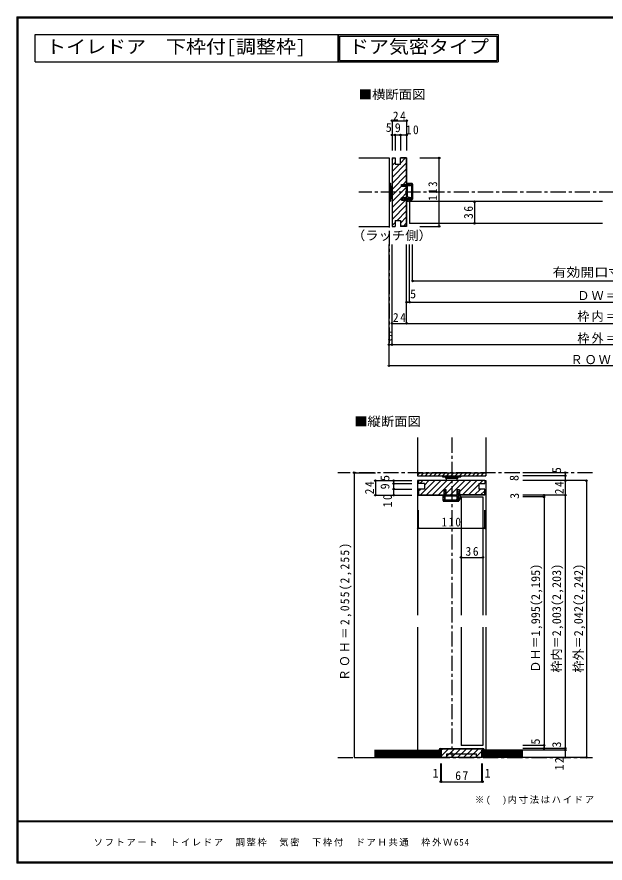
# Model space of a CAD drawing. Units: millimetres at full size, sheet at 1:5. Extents: x -973 to 977, y -718 to 696.
# Drawn here: x -973 to -3, y -701 to 696 of the extents above; entities that cross this region are included whole.
import ezdxf
from ezdxf.enums import TextEntityAlignment as Align

# ---------------------------------------------------------------- set-up
doc = ezdxf.new("R2010")
doc.units = ezdxf.units.MM
doc.header["$LTSCALE"] = 5
doc.header["$PDMODE"] = 32
doc.header["$PDSIZE"] = 2.5
doc.linetypes.add('CHAIN1', pattern=[8, 5, -1, 1, -1])
doc.linetypes.add('DASHED1', pattern=[1.8, 1.2, -0.6])
for name, color, linetype in [('0-1_通り芯', 4, 'CHAIN1'), ('0-3_仕上げ', 7, 'Continuous'), ('0-4_枠', 3, 'Continuous'), ('0-6_扉', 6, 'Continuous'), ('0-7_金物', 7, 'Continuous'), ('0-8_戸当', 7, 'Continuous'), ('0-A_文字', 3, 'Continuous'), ('0-B_寸法', 7, 'Continuous'), ('0-C_ハッチ', 4, 'Continuous'), ('F-1_枠', 6, 'Continuous'), ('F-A_文字', 7, 'Continuous')]:
    doc.layers.add(name, color=color, linetype=linetype)
doc.styles.add('ＭＳ ゴシック', font='')
doc.styles.get('ＭＳ ゴシック').set_extended_font_data('MS Gothic')

msp = doc.modelspace()

# ---------------------------------------------------------------- linework, layer by layer
at = {"layer": '0-1_通り芯'}
for p, q in [((-359.2, 463), (-359.2, 155)), ((412.506, 406.5), (-409.2, 406.5)), ((-255.793, 1.5), (-255.793, -526.5)), ((-23.347, -56.5), (-443.923, -56.5)), ((-443.923, -526.5), (-23.347, -526.5))]:
    msp.add_line(p, q, dxfattribs=at)
at = {"layer": '0-3_仕上げ'}
for p, q in [((-409.2, 463), (-359.2, 463)), ((-359.2, 463), (-359.2, 350)), ((-409.2, 350), (-359.2, 350)), ((-312.293, 1.5), (-312.293, -61.5)), ((-199.293, 1.5), (-199.293, -61.5)), ((-312.293, -56.5), (-199.293, -56.5)), ((-312.293, -61.5), (-199.293, -61.5)), ((-382.963, -516), (-273.793, -516)), ((-138.347, -516), (-204.793, -516)), ((-382.963, -517.5), (-273.793, -517.5)), ((-382.963, -519), (-273.793, -519)), ((-382.963, -520.5), (-273.793, -520.5)), ((-382.963, -522), (-273.793, -522)), ((-382.963, -523.5), (-273.793, -523.5)), ((-382.963, -525), (-273.793, -525)), ((-138.347, -517.5), (-204.793, -517.5)), ((-138.347, -519), (-204.793, -519)), ((-138.347, -520.5), (-204.793, -520.5)), ((-138.347, -522), (-204.793, -522)), ((-138.347, -523.5), (-204.793, -523.5)), ((-138.347, -525), (-204.793, -525))]:
    msp.add_line(p, q, dxfattribs=at)
at = {"layer": '0-3_仕上げ', "color": 2}
for p, q in [((-382.963, -514.5), (-273.793, -514.5)), ((-273.793, -514.5), (-273.793, -526.5)), ((-204.793, -514.5), (-204.793, -526.5)), ((-138.347, -514.5), (-204.793, -514.5)), ((-382.963, -526.5), (-273.793, -526.5)), ((-138.347, -526.5), (-204.793, -526.5))]:
    msp.add_line(p, q, dxfattribs=at)
at = {"layer": '0-4_枠'}
for p, q in [((-354.2, 463), (-349.2, 463)), ((-354.2, 463), (-354.2, 350)), ((-349.2, 463), (-349.2, 453)), ((-340.2, 453), (-340.2, 463)), ((-330.2, 463), (-340.2, 463)), ((-330.7, 462.5), (-340.2, 462.5)), ((-330.7, 462.5), (-330.7, 419.479)), ((-330.2, 463), (-330.2, 419.479)), ((-349.2, 453), (-340.2, 453)), ((-338.7, 419.479), (-330.2, 419.479)), ((-338.7, 415.779), (-338.7, 419.479)), ((-330.2, 415.779), (-338.7, 415.779)), ((-330.2, 397.179), (-330.2, 415.779)), ((-330.2, 397.179), (-338.7, 397.179)), ((-338.7, 393.479), (-338.7, 397.179)), ((-338.7, 393.479), (-330.2, 393.479)), ((-330.7, 393.479), (-330.7, 350.5)), ((-330.2, 393.479), (-330.2, 350)), ((-354.2, 350), (-349.2, 350)), ((-349.2, 360), (-349.2, 350)), ((-349.2, 360), (-340.2, 360)), ((-340.2, 360), (-340.2, 350)), ((-330.7, 350.5), (-340.2, 350.5)), ((-330.2, 350), (-340.2, 350)), ((-200.793, -69.5), (-310.793, -69.5)), ((-310.793, -69.5), (-310.793, -74.5)), ((-200.793, -69.5), (-200.793, -74.5)), ((-300.793, -74.5), (-310.793, -74.5)), ((-310.793, -83.5), (-310.793, -93.5)), ((-300.793, -83.5), (-310.793, -83.5)), ((-310.293, -83.5), (-310.293, -93)), ((-300.793, -74.5), (-300.793, -83.5)), ((-210.793, -74.5), (-210.793, -83.5)), ((-210.793, -74.5), (-200.793, -74.5)), ((-200.793, -83.5), (-210.793, -83.5)), ((-201.293, -93), (-201.293, -83.5)), ((-200.793, -93.5), (-200.793, -83.5)), ((-310.793, -93.5), (-268.772, -93.5)), ((-310.293, -93), (-268.772, -93)), ((-246.472, -93.5), (-265.072, -93.5)), ((-242.772, -85), (-246.472, -85)), ((-246.472, -93.5), (-246.472, -85)), ((-242.772, -85), (-242.772, -93.5)), ((-201.293, -93), (-242.772, -93)), ((-200.793, -93.5), (-242.772, -93.5)), ((-272.793, -514.5), (-276.793, -514.5)), ((-273.793, -511.5), (-204.793, -511.5)), ((-273.793, -512), (-204.793, -512)), ((-272.793, -526.5), (-272.793, -514.5)), ((-205.793, -526.5), (-272.793, -526.5)), ((-214.793, -526.5), (-214.793, -520.5))]:
    msp.add_line(p, q, dxfattribs=at)
at = {"layer": '0-4_枠', "color": 4}
for p, q in [((-310.793, -69.5), (-312.293, -69.5)), ((-312.293, -69.5), (-312.293, -291.5)), ((-200.793, -69.5), (-199.293, -69.5)), ((-199.293, -69.5), (-199.293, -291.5)), ((-312.293, -311.5), (-312.293, -514.5)), ((-199.293, -311.5), (-199.293, -514.5))]:
    msp.add_line(p, q, dxfattribs=at)
at = {"layer": '0-4_枠'}
for points in [[(-265.072, -93.5), (-265.072, -85), (-268.772, -85), (-268.772, -93.5)], [(-205.793, -526.5), (-205.793, -514.5), (-201.793, -514.5)], [(-263.793, -526.5), (-263.793, -520.5), (-214.793, -520.5)]]:
    msp.add_lwpolyline(points, dxfattribs=at)
for centre, radius, start, end in [((-273.793, -514.5), 3, 90, 180), ((-273.793, -514.5), 2.5, 90, 180), ((-204.793, -514.5), 3, 0, 90), ((-204.793, -514.5), 2.5, 0, 90)]:
    msp.add_arc(centre, radius, start, end, dxfattribs=at)
at = {"layer": '0-6_扉'}
for p, q in [((-6.847, 391), (-325.2, 391)), ((-325.2, 391), (-325.2, 355)), ((-6.847, 355), (-325.2, 355)), ((-240.293, -96.5), (-204.293, -96.5)), ((-240.293, -96.5), (-240.293, -291.5)), ((-204.293, -96.5), (-204.293, -291.5)), ((-240.293, -311.5), (-240.293, -506.5)), ((-204.293, -311.5), (-204.293, -506.5)), ((-204.293, -506.5), (-240.293, -506.5))]:
    msp.add_line(p, q, dxfattribs=at)
at = {"layer": '0-7_金物'}
for p, q in [((-359.2, 421.5), (-359.2, 391.5)), ((-359.2, 421.5), (-356.7, 421.5)), ((-356.7, 421.5), (-356.7, 391.5)), ((-356.7, 416.5), (-354.7, 416.5)), ((-354.7, 416.5), (-354.7, 396.5)), ((-354.7, 415.5), (-354.2, 415.5)), ((-359.2, 391.5), (-356.7, 391.5)), ((-356.7, 396.5), (-354.7, 396.5)), ((-354.7, 397.5), (-354.2, 397.5)), ((-270.793, -61.5), (-270.793, -63.5)), ((-270.793, -61.5), (-240.793, -61.5)), ((-270.793, -63.5), (-240.793, -63.5)), ((-265.793, -63.5), (-265.793, -65.5)), ((-265.793, -65.5), (-245.793, -65.5)), ((-264.793, -65.5), (-264.793, -69.5)), ((-246.793, -69.5), (-246.793, -65.5)), ((-245.793, -63.5), (-245.793, -65.5)), ((-240.793, -61.5), (-240.793, -63.5))]:
    msp.add_line(p, q, dxfattribs=at)
at = {"layer": '0-8_戸当'}
for p, q in [((-337.7, 417.579), (-334.7, 419.479)), ((-334.7, 418.329), (-334.7, 419.479)), ((-330.098, 420.104), (-328.198, 418.654)), ((-321.2, 420.629), (-329.9, 420.629)), ((-327.7, 418.879), (-327.7, 419.129)), ((-325, 419.129), (-327.7, 419.129)), ((-327.314, 419.116), (-325.596, 418.643)), ((-325, 417.129), (-325, 419.129)), ((-323.8, 419.129), (-323.8, 417.129)), ((-321.7, 419.129), (-323.8, 419.129)), ((-321.7, 396.129), (-321.7, 419.129)), ((-320.2, 419.629), (-320.2, 395.129)), ((-334.7, 416.079), (-337.7, 417.579)), ((-330.2, 418.329), (-334.7, 418.329)), ((-334.7, 416.829), (-330.2, 416.829)), ((-334.7, 416.079), (-334.7, 416.829)), ((-330.2, 418.579), (-327.7, 418.579)), ((-330.2, 418.329), (-330.2, 418.579)), ((-330.2, 396.129), (-330.2, 416.829)), ((-328.7, 398.629), (-328.7, 416.879)), ((-328.2, 417.379), (-327.7, 417.379)), ((-327.7, 418.829), (-327.7, 418.579)), ((-326.866, 417.828), (-326.005, 417.515)), ((-323.8, 417.129), (-325, 417.129)), ((-334.7, 394.629), (-334.7, 393.479)), ((-329.5, 394.629), (-334.7, 394.629)), ((-329.5, 393.129), (-329.5, 394.629)), ((-328.8, 393.129), (-328.8, 395.629)), ((-328.2, 398.129), (-326.24, 398.129)), ((-327.7, 395.329), (-326.497, 396.581)), ((-327.7, 394.629), (-327.7, 395.329)), ((-320.7, 394.629), (-327.7, 394.629)), ((-327.209, 392.145), (-322.261, 394.629)), ((-326.895, 391.519), (-320.7, 394.629)), ((-325.7, 396.179), (-325.7, 396.129)), ((-321.7, 396.129), (-325.7, 396.129)), ((-325.231, 397.579), (-322.609, 398.397)), ((-324.683, 396.284), (-322.192, 397.061)), ((-269.922, -102.5), (-269.922, -93.8)), ((-269.397, -93.602), (-267.947, -95.502)), ((-267.622, -89), (-268.772, -89)), ((-268.172, -96), (-268.422, -96)), ((-268.409, -96.387), (-267.936, -98.105)), ((-268.122, -96), (-267.872, -96)), ((-267.622, -93.5), (-267.622, -89)), ((-267.12, -96.834), (-266.808, -97.695)), ((-266.672, -95.5), (-266.672, -96)), ((-247.922, -95), (-266.172, -95)), ((-245.422, -93.5), (-266.122, -93.5)), ((-247.422, -95.5), (-247.422, -97.46)), ((-246.172, -89), (-244.672, -86)), ((-246.172, -89), (-245.422, -89)), ((-246.022, -95), (-246.022, -97.337)), ((-244.922, -95), (-246.022, -95)), ((-244.622, -96), (-245.874, -97.203)), ((-245.422, -89), (-245.422, -93.5)), ((-244.922, -94.2), (-244.922, -95)), ((-243.922, -94.2), (-244.922, -94.2)), ((-242.422, -94.9), (-244.922, -94.9)), ((-244.672, -86), (-242.772, -89)), ((-243.922, -96), (-244.622, -96)), ((-243.922, -94.2), (-243.922, -89)), ((-243.922, -89), (-242.772, -89)), ((-242.422, -94.2), (-243.922, -94.2)), ((-243.922, -103), (-243.922, -96)), ((-241.438, -96.491), (-243.922, -101.44)), ((-240.812, -96.805), (-243.922, -103)), ((-268.922, -103.5), (-244.422, -103.5)), ((-245.422, -102), (-268.422, -102)), ((-246.872, -98.469), (-247.69, -101.092)), ((-245.576, -99.017), (-246.354, -101.509)), ((-245.472, -98), (-245.422, -98)), ((-245.422, -102), (-245.422, -98))]:
    msp.add_line(p, q, dxfattribs=at)
for points in [[(-334.7, 396.879), (-337.7, 395.379), (-334.7, 393.479)], [(-334.7, 396.879), (-334.7, 396.129), (-330.2, 396.129)], [(-329.5, 394.629), (-329.5, 395.629), (-328.7, 395.629), (-328.7, 396.729), (-326.363, 396.729)], [(-265.372, -89), (-266.872, -86), (-268.772, -89)], [(-268.422, -102), (-268.422, -99.9), (-266.422, -99.9), (-266.422, -98.7), (-268.422, -98.7), (-268.422, -96)], [(-267.622, -93.5), (-267.872, -93.5), (-267.872, -96)], [(-265.372, -89), (-266.122, -89), (-266.122, -93.5)]]:
    msp.add_lwpolyline(points, dxfattribs=at)
for centre, radius, start, end in [((-329.9, 420.329), 0.3, 90, 228.65222), ((-327.4, 418.829), 0.3, 73.20997, 180), ((-321.2, 419.629), 1, 0, 90), ((-328.2, 416.879), 0.5, 90, 180), ((-328, 418.879), 0.3, 228.65222, 360), ((-327.7, 418.379), 1, 270, 326.52262), ((-325.8, 418.079), 0.6, 246.66235, 0), ((-325.8, 418.079), 0.6, 0, 73.20997), ((-327.7, 393.129), 1.8, 180, 296.57515), ((-327.7, 393.129), 1.1, 180, 296.57515), ((-328.2, 398.629), 0.5, 180, 270), ((-326.2, 396.179), 0.5, 0, 126.38479), ((-326.363, 395.929), 0.8, 48.59038, 90), ((-326.24, 396.929), 1.2, 32.78874, 90), ((-325.04, 397.429), 1.2, 228.59038, 287.32983), ((-322.4, 397.729), 0.7, 287.32983, 107.32983), ((-320.7, 395.129), 0.5, 270, 0), ((-269.622, -93.8), 0.3, 41.34778, 180), ((-268.122, -96.3), 0.3, 90, 196.79003), ((-268.172, -95.7), 0.3, 270, 41.34778), ((-267.372, -97.9), 0.6, 270, 23.33765), ((-267.672, -96), 1, 303.47738, 0), ((-266.172, -95.5), 0.5, 90, 180), ((-247.922, -95.5), 0.5, 0, 90), ((-246.222, -97.46), 1.2, 180, 237.21126), ((-245.222, -97.337), 0.8, 180, 221.40962), ((-245.472, -97.5), 0.5, 143.61521, 270), ((-242.422, -96), 1.8, 333.42485, 90), ((-242.422, -96), 1.1, 333.42485, 90), ((-268.922, -102.5), 1, 180, 270), ((-267.372, -97.9), 0.6, 196.79003, 270), ((-247.022, -101.3), 0.7, 162.67017, 342.67017), ((-246.722, -98.66), 1.2, 342.67017, 41.40962), ((-244.422, -103), 0.5, 270, 0)]:
    msp.add_arc(centre, radius, start, end, dxfattribs=at)
at = {"layer": '0-A_文字'}
for p, q in [((-443.396, 621.667), (-443.396, 666.667)), ((-443.396, 666.667), (-443.396, 621.667)), ((-440.896, 664.167), (-181.292, 664.167)), ((-440.896, 664.167), (-440.896, 624.167)), ((-181.292, 664.167), (-181.292, 624.167)), ((-943.333, 621.667), (-443.396, 621.667)), ((-443.396, 621.667), (-178.792, 621.667)), ((-440.896, 624.167), (-181.292, 624.167))]:
    msp.add_line(p, q, dxfattribs=at)
for points in [[(-943.333, 621.667), (-943.333, 666.667), (-443.396, 666.667)], [(-443.396, 666.667), (-443.396, 621.667), (-443.396, 666.667)], [(-443.396, 666.667), (-178.792, 666.667), (-178.792, 621.667)]]:
    msp.add_lwpolyline(points, dxfattribs=at)
at = {"layer": '0-B_寸法', "color": 4}
for p, q in [((-354.2, 524.503), (-354.2, 475.461)), ((-354.2, 500.979), (-330.2, 500.979)), ((-349.2, 500.979), (-349.2, 475.461)), ((-340.2, 500.979), (-340.2, 475.461)), ((-308.34, 463), (-276.43, 463)), ((-276.43, 350), (-276.43, 463)), ((-218.079, 391), (-218.079, 355)), ((-308.34, 350), (-276.43, 350)), ((-359.2, 120), (-359.2, 320)), ((-354.2, 155), (-354.2, 320)), ((-330.2, 190), (-330.2, 320)), ((-325.2, 225), (-325.2, 320)), ((-320.2, 260), (-320.2, 320)), ((-320.2, 260), (273.512, 260)), ((-330.2, 225), (333.506, 225)), ((-354.2, 190), (357.506, 190)), ((-359.2, 155), (362.506, 155)), ((362.506, 120), (-359.2, 120)), ((-416.704, -56.5), (-381.704, -56.5)), ((-416.704, -56.5), (-416.704, -526.5)), ((-381.704, -69.5), (-321.704, -69.5)), ((-381.704, -69.5), (-381.704, -93.5)), ((-351.704, -69.5), (-351.704, -93.5)), ((-68.347, -56.5), (-138.347, -56.5)), ((-68.347, -61.5), (-138.347, -61.5)), ((-33.347, -69.5), (-138.347, -69.5)), ((-68.347, -56.5), (-68.347, -526.5)), ((-33.347, -68.5), (-33.347, -526.5)), ((-351.704, -74.5), (-321.704, -74.5)), ((-351.704, -83.5), (-321.704, -83.5)), ((-381.704, -93.5), (-321.704, -93.5)), ((-68.347, -93.5), (-138.347, -93.5)), ((-103.347, -96.5), (-138.347, -96.5)), ((-103.347, -93.5), (-103.347, -511.5)), ((-310.793, -147.933), (-310.793, -118.167)), ((-200.793, -147.933), (-200.793, -118.167)), ((-310.793, -147.933), (-200.793, -147.933)), ((-240.293, -196.311), (-204.293, -196.311)), ((-103.347, -506.5), (-138.347, -506.5)), ((-68.347, -511.5), (-138.347, -511.5)), ((-68.347, -514.5), (-138.347, -514.5)), ((-416.704, -526.5), (-381.704, -526.5)), ((-33.347, -526.5), (-138.347, -526.5)), ((-273.793, -566.5), (-273.793, -536.5)), ((-272.793, -566.5), (-272.793, -536.5)), ((-205.793, -566.5), (-205.793, -536.5)), ((-204.793, -566.5), (-204.793, -536.5)), ((-273.793, -566.5), (-272.793, -566.5)), ((-272.793, -566.5), (-205.793, -566.5)), ((-205.793, -566.5), (-204.793, -566.5))]:
    msp.add_line(p, q, dxfattribs=at)
msp.add_lwpolyline([(-354.2, 524.503), (-330.2, 524.503), (-330.2, 475.461)], dxfattribs=at)
at = {"layer": '0-B_寸法'}
for p in [(-354.2, 524.503), (-330.2, 524.503), (-354.2, 500.979), (-349.2, 500.979), (-340.2, 500.979), (-330.2, 500.979), (-276.43, 463), (-218.079, 391), (-276.43, 350), (-218.079, 355), (-320.2, 260), (-330.2, 225), (-325.2, 225), (-354.2, 190), (-330.2, 190), (-359.2, 155), (-354.2, 155), (-359.2, 120), (-416.704, -56.5), (-68.347, -56.5), (-381.704, -69.5), (-351.704, -69.5), (-68.347, -61.5), (-68.347, -69.5), (-33.347, -69.5), (-351.704, -74.5), (-351.704, -83.5), (-381.704, -93.5), (-351.704, -93.5), (-103.347, -93.5), (-103.347, -96.5), (-68.347, -93.5), (-310.793, -147.933), (-200.793, -147.933), (-240.293, -196.311), (-204.293, -196.311), (-103.347, -506.5), (-103.347, -511.5), (-68.347, -511.5), (-68.347, -514.5), (-68.347, -526.5), (-33.347, -526.5), (-273.793, -566.5), (-272.793, -566.5), (-205.793, -566.5), (-204.793, -566.5)]:
    msp.add_point(p, dxfattribs=at)
at = {"layer": '0-C_ハッチ'}
for p, q in [((-354.2, 460.398), (-351.598, 463)), ((-340.2, 454.599), (-332.299, 462.5)), ((-354.2, 450.498), (-349.2, 455.498)), ((-354.2, 430.699), (-330.7, 454.199)), ((-354.2, 440.599), (-341.799, 453)), ((-354.2, 420.8), (-330.7, 444.3)), ((-354.2, 410.9), (-330.7, 434.4)), ((-335.722, 419.479), (-330.7, 424.501)), ((-354.2, 401.001), (-338.7, 416.501)), ((-354.2, 391.101), (-330.2, 415.101)), ((-338.223, 397.179), (-330.2, 405.202)), ((-354.2, 381.202), (-338.7, 396.702)), ((-354.2, 371.302), (-332.023, 393.479)), ((-354.2, 361.403), (-330.7, 384.903)), ((-345.704, 360), (-330.7, 375.003)), ((-340.2, 355.604), (-330.7, 365.104)), ((-354.2, 351.503), (-349.2, 356.503)), ((-335.405, 350.5), (-330.7, 355.204)), ((-308.379, -74.5), (-303.379, -69.5)), ((-307.08, -93), (-283.58, -69.5)), ((-300.793, -76.813), (-293.479, -69.5)), ((-297.18, -93), (-273.68, -69.5)), ((-287.281, -93), (-263.781, -69.5)), ((-277.381, -93), (-253.881, -69.5)), ((-265.072, -90.59), (-243.982, -69.5)), ((-258.082, -93.5), (-234.082, -69.5)), ((-242.772, -88.089), (-224.183, -69.5)), ((-237.783, -93), (-214.283, -69.5)), ((-209.384, -74.5), (-204.384, -69.5)), ((-310.293, -86.314), (-307.479, -83.5)), ((-227.884, -93), (-210.793, -75.909)), ((-217.984, -93), (-208.484, -83.5)), ((-248.183, -93.5), (-246.472, -91.789)), ((-208.085, -93), (-201.293, -86.208)), ((-273.528, -514.5), (-271.028, -512)), ((-272.793, -523.664), (-261.128, -512)), ((-265.729, -526.5), (-251.229, -512)), ((-255.83, -526.5), (-241.329, -512)), ((-245.93, -526.5), (-231.43, -512)), ((-236.031, -526.5), (-221.53, -512)), ((-226.131, -526.5), (-211.631, -512)), ((-216.232, -526.5), (-205.793, -516.061))]:
    msp.add_line(p, q, dxfattribs=at)
at = {"layer": '0-C_ハッチ', "linetype": 'DASHED1'}
for p, q in [((-312.293, -60.394), (-308.398, -56.5)), ((-306.327, -61.5), (-301.327, -56.5)), ((-299.256, -61.5), (-294.256, -56.5)), ((-292.185, -61.5), (-287.185, -56.5)), ((-285.114, -61.5), (-280.114, -56.5)), ((-278.043, -61.5), (-273.043, -56.5)), ((-270.972, -61.5), (-265.972, -56.5)), ((-263.901, -61.5), (-258.901, -56.5)), ((-256.83, -61.5), (-251.83, -56.5)), ((-249.759, -61.5), (-244.759, -56.5)), ((-242.688, -61.5), (-237.688, -56.5)), ((-235.616, -61.5), (-230.616, -56.5)), ((-228.545, -61.5), (-223.545, -56.5)), ((-221.474, -61.5), (-216.474, -56.5)), ((-214.403, -61.5), (-209.403, -56.5)), ((-207.332, -61.5), (-202.332, -56.5)), ((-200.261, -61.5), (-199.293, -60.532))]:
    msp.add_line(p, q, dxfattribs=at)
at = {"layer": 'F-1_枠'}
for p, q in [((-973.347, 695.833), (-973.347, -700.833)), ((-973.347, 695.833), (976.653, 695.833)), ((-973.347, 695), (976.653, 695)), ((-973.347, 694.167), (976.653, 694.167)), ((-972.514, 695.833), (-972.514, -700.833)), ((-971.68, 695.833), (-971.68, -700.833)), ((976.653, -631.667), (-973.347, -631.667)), ((976.653, -632.5), (-973.347, -632.5)), ((976.653, -699.167), (-973.347, -699.167)), ((976.653, -700), (-973.347, -700)), ((976.653, -700.833), (-973.347, -700.833))]:
    msp.add_line(p, q, dxfattribs=at)

# ---------------------------------------------------------------- texts
at = {"layer": '0-A_文字', "style": 'ＭＳ ゴシック', "width": 1.1}
for s, p in [('トイレドア\u3000下枠付[調整枠]', (-925.208, 629.167)), ('ドア気密タイプ', (-425.271, 629.167))]:
    msp.add_text(s, height=21.99, dxfattribs=at).set_placement(p, align=Align.BOTTOM_LEFT)
at = {"layer": '0-A_文字', "color": 7, "style": 'ＭＳ ゴシック', "width": 1.1}
for s, p in [('■横断面図', (-409.2, 555.99)), ('（ラッチ側）', (-420.45, 323.195)), ('■縦断面図', (-416.704, 16.256))]:
    msp.add_text(s, height=14.66, dxfattribs=at).set_placement(p, align=Align.BOTTOM_LEFT)
at = {"layer": '0-A_文字', "color": 7, "insert": (-217.408, -604.63), "char_height": 11, "attachment_point": 7, "style": 'ＭＳ ゴシック'}
msp.add_mtext('\\T1.18;※(\u3000)内寸法はハイドア', dxfattribs=at)
at = {"layer": '0-B_寸法', "style": 'ＭＳ ゴシック'}
for s, p in [('5', (-364.597, 501.707)), ('9', (-349.7, 501.38)), ('5', (-324.45, 227)), ('5', (-361.7, 157.5)), ('1', (-287.293, -564)), ('1', (-201.293, -564))]:
    msp.add_text(s, height=14.66, dxfattribs=at).set_placement(p, align=Align.BOTTOM_LEFT)
at = {"layer": '0-B_寸法', "style": 'ＭＳ ゴシック', "width": 1.15}
msp.add_text('有効開口寸法＝536', height=14.66, dxfattribs=at).set_placement((-89.347, 262.5), align=Align.BOTTOM_LEFT)
at = {"layer": '0-B_寸法', "style": 'ＭＳ ゴシック'}
for s, p in [('5', (-70.847, -57.3)), ('5', (-354.204, -70.204)), ('8', (-141.044, -70.207)), ('9', (-354.204, -84)), ('3', (-140.3, -99.797)), ('ＤＨ＝1,995(2,195)', (-105.527, -386.5)), ('枠内＝2,003(2,203)', (-70.847, -386.5)), ('枠外＝2,042(2,242)', (-34.833, -386.5)), ('5', (-105.847, -505.25)), ('3', (-70.847, -510.25))]:
    msp.add_text(s, height=14.66, rotation=90, dxfattribs=at).set_placement(p, align=Align.BOTTOM_LEFT)
at = {"layer": '0-B_寸法', "char_height": 14.66, "attachment_point": 7, "style": 'ＭＳ ゴシック'}
for s, insert in [('\\T1.27;\\W0.95;24', (-352.969, 525.084)), ('\\T1.27;\\W0.95;10', (-331.721, 502.035)), ('\\T1.17;ＤＷ＝599', (-48.347, 228.153)), ('\\T1.17;枠内＝606', (-48.347, 192.5)), ('\\T1.27;\\W0.95;24', (-352.825, 192.5)), ('\\T1.17;枠外＝654', (-48.347, 156.306)), ('\\T1.16;ＲＯＷ＝664', (-59.597, 122.5)), ('\\T1.27;\\W0.9;110', (-272.454, -145.433)), ('\\T1.27;\\W0.95;36', (-232.918, -193.811)), ('\\T1.27;\\W0.95;67', (-249.918, -564))]:
    msp.add_mtext(s, dxfattribs=dict(at, insert=insert))
at = {"layer": '0-B_寸法', "char_height": 14.66, "attachment_point": 7, "rotation": 90, "style": 'ＭＳ ゴシック'}
for s, insert in [('\\T1.27;\\W0.9;113', (-279.508, 392.523)), ('\\T1.27;\\W0.95;36', (-220.579, 362.375)), ('\\T1.27;\\W0.95;24', (-384.204, -92.125)), ('\\T1.27;\\W0.95;24', (-70.847, -92.125)), ('\\T1.27;\\W0.95;10', (-354.204, -113.586)), ('\\T1.21;\\W0.95;ＲＯＨ＝2,055(2,255)', (-421.009, -399.898)), ('\\T1.27;\\W0.95;12', (-70.847, -547.75))]:
    msp.add_mtext(s, dxfattribs=dict(at, insert=insert))
at = {"layer": 'F-A_文字', "insert": (-846.68, -673.333), "char_height": 11, "attachment_point": 7, "style": 'ＭＳ ゴシック'}
msp.add_mtext('\\T1.17;ソフトアート\u3000トイレドア\u3000調整枠\u3000気密\u3000下枠付\u3000ドアＨ共通\u3000枠外Ｗ654', dxfattribs=at)

doc.saveas('drawing.dxf')
